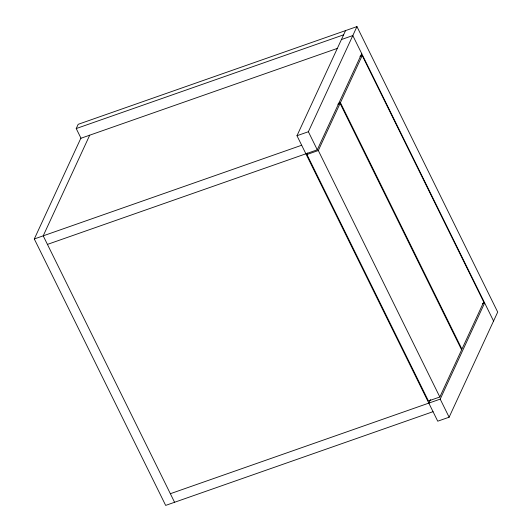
<?xml version="1.0" encoding="UTF-8"?>
<svg xmlns="http://www.w3.org/2000/svg" width="532" height="532" viewBox="0 0 532 532"><rect width="100%" height="100%" fill="white"/><g stroke="black" fill="none" stroke-linecap="round" stroke-linejoin="round"><path stroke-width="0.8" d="M81.004 138.247L76.222 128.558L78.184 124.315L356.952 26.6L497.699 312.071L449.121 417.201L437.736 421.198L296.982 135.727L345.561 30.59M433.041 411.682L165.665 505.4L34.301 238.961L80.811 138.307L337.222 48.432M89.722 135.181L43.212 235.836L174.576 502.274M296.982 135.727L308.374 131.73L356.952 26.6M337.827 104.186L340.101 103.388L461.616 349.843L439.831 396.992L428.446 400.982L306.931 154.526L307.622 153.03M47.434 244.401L317.285 149.811L361.727 53.639M306.931 154.526L318.316 150.529L340.101 103.388M340.427 102.683L362.212 55.534L483.728 301.99L461.942 349.138L340.427 102.683L338.911 103.215M428.819 403.116L430.454 399.579M170.353 493.709L440.21 399.126L484.645 302.947L482.371 303.745M76.222 128.558L343.606 34.833M341.424 39.548L352.809 35.558L493.563 321.029M359.931 56.332L362.212 55.534M34.301 238.961L301.677 145.243M318.316 150.529L439.831 396.992M308.374 131.73L317.285 149.811M440.21 399.126L449.121 417.201"/></g></svg>
